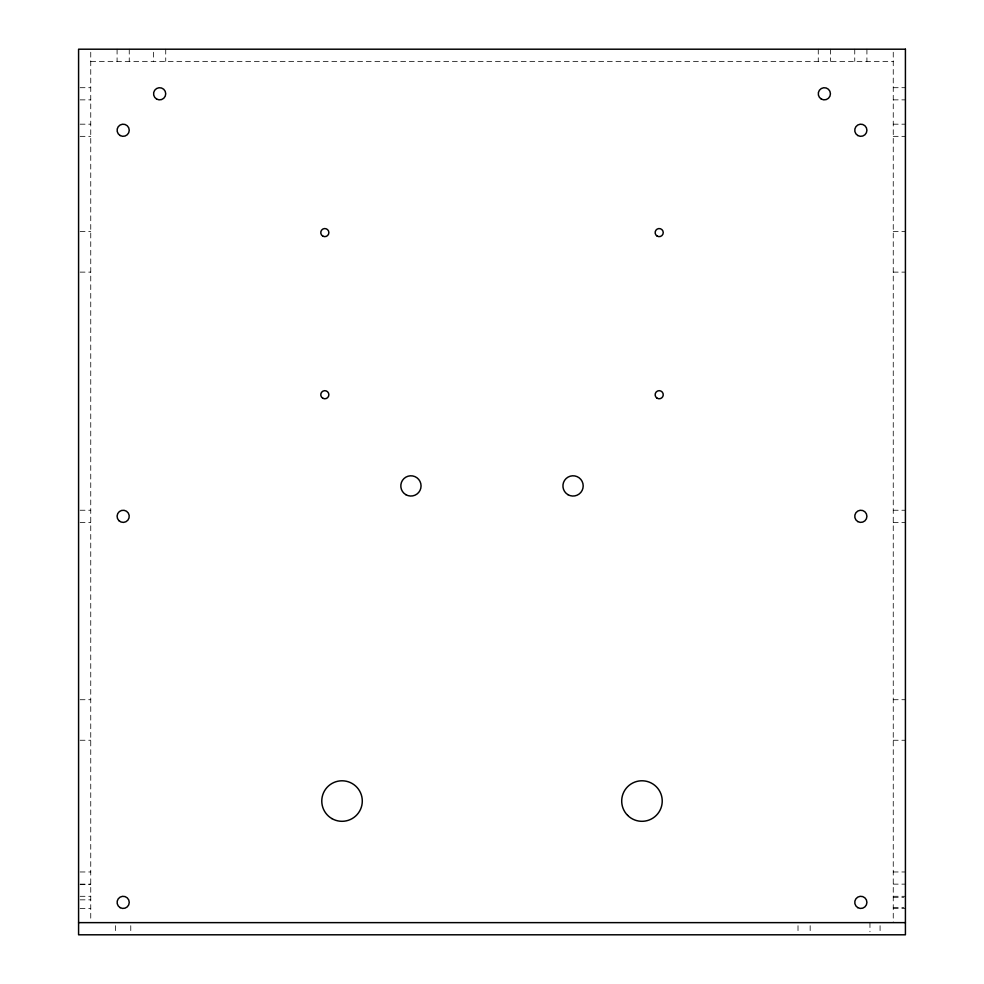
<?xml version="1.0" encoding="UTF-8"?>
<svg xmlns="http://www.w3.org/2000/svg" width="984" height="984" viewBox="0 0 984 984"><rect width="100%" height="100%" fill="white"/><g stroke="black" fill="none" stroke-linecap="round" stroke-linejoin="round"><path stroke-width="0.74" stroke-dasharray="4.92 3.69" d="M90.749 61.365L893.251 61.365M80.11 87.699L90.749 87.699M893.251 87.699L905.415 87.699M80.11 99.864L90.749 99.864M893.251 99.864L905.415 99.864M80.11 124.181L90.749 124.181M893.251 124.181L905.415 124.181M80.11 136.345L90.749 136.345M893.251 136.345L905.415 136.345M80.11 231.584L90.749 231.584M893.251 231.584L905.415 231.584M80.11 272.125L90.749 272.125M893.251 272.125L905.415 272.125M80.11 510.241L90.749 510.241M893.251 510.241L905.415 510.241M80.11 522.393L90.749 522.393M893.251 522.393L905.415 522.393M80.11 699.722L90.749 699.722M893.251 699.722L905.415 699.722M80.11 740.251L90.749 740.251M893.251 740.251L905.415 740.251M80.11 871.972L90.749 871.972M893.251 871.972L905.415 871.972M80.11 884.136L90.749 884.136M893.251 884.136L905.415 884.136M80.11 884.641L90.749 884.641M80.11 896.301L90.749 896.301M893.251 896.301L905.415 896.301M893.251 897.31L903.89 897.31M80.11 899.843L90.749 899.843M893.251 907.445L903.89 907.445M80.11 908.453L90.749 908.453M893.251 908.453L905.415 908.453M893.251 52.238L893.251 922.635M880.077 925.686L880.077 931.762M869.954 922.635L869.954 931.762M866.916 49.2L866.916 61.365M854.752 49.2L854.752 61.365M830.434 49.2L830.434 61.365M818.27 49.2L818.27 61.365M810.164 925.686L810.164 931.762M798.012 925.686L798.012 931.762M165.73 49.2L165.73 61.365M153.565 52.238L153.565 61.365M130.774 925.686L130.774 931.762M129.248 49.2L129.248 61.365M117.084 49.2L117.084 61.365M115.571 925.686L115.571 931.762M90.749 52.238L90.749 921.11"/><path stroke-width="1.48" d="M78.585 922.635L905.415 922.635M905.415 49.2L78.585 49.2L78.585 934.8L905.415 934.8L905.415 49.2M656.832 398.016A4.059 4.059 0 0 0 663.228 395.125A4.059 4.059 0 0 0 657.521 391.029A4.059 4.059 0 0 0 656.832 398.016M567.989 494.694A10.135 10.135 0 0 0 583.192 485.924A10.135 10.135 0 0 0 567.989 477.142A10.135 10.135 0 0 0 567.989 494.694M405.875 494.694A10.135 10.135 0 0 0 421.066 485.924A10.135 10.135 0 0 0 405.875 477.142A10.135 10.135 0 0 0 405.875 494.694M657.164 236.111A4.059 4.059 0 0 0 663.241 232.605A4.059 4.059 0 0 0 657.164 229.088A4.059 4.059 0 0 0 657.164 236.111M322.789 398.237A4.059 4.059 0 0 0 328.865 394.732A4.059 4.059 0 0 0 322.789 391.214A4.059 4.059 0 0 0 322.789 398.237M322.789 236.111A4.059 4.059 0 0 0 328.865 232.605A4.059 4.059 0 0 0 322.789 229.088A4.059 4.059 0 0 0 322.789 236.111M120.134 135.521A6.076 6.076 0 0 0 129.248 130.257A6.076 6.076 0 0 0 120.134 124.993A6.076 6.076 0 0 0 120.134 135.521M118.867 520.622A6.076 6.076 0 0 0 129.039 517.891A6.076 6.076 0 0 0 121.598 510.45A6.076 6.076 0 0 0 118.867 520.622M120.134 907.642A6.076 6.076 0 0 0 129.248 902.377A6.076 6.076 0 0 0 120.134 897.113A6.076 6.076 0 0 0 120.134 907.642M857.79 907.642A6.076 6.076 0 0 0 866.916 902.377A6.076 6.076 0 0 0 857.79 897.113A6.076 6.076 0 0 0 857.79 907.642M857.79 521.582A6.076 6.076 0 0 0 866.916 516.317A6.076 6.076 0 0 0 857.79 511.053A6.076 6.076 0 0 0 857.79 521.582M857.79 135.521A6.076 6.076 0 0 0 866.916 130.257A6.076 6.076 0 0 0 857.79 124.993A6.076 6.076 0 0 0 857.79 135.521M821.308 99.052A6.076 6.076 0 0 0 830.434 93.787A6.076 6.076 0 0 0 821.308 88.523A6.076 6.076 0 0 0 821.308 99.052M156.604 99.052A6.076 6.076 0 0 0 165.73 93.787A6.076 6.076 0 0 0 156.604 88.523A6.076 6.076 0 0 0 156.604 99.052M627.632 815.379A20.27 20.27 0 0 0 661.543 806.29A20.27 20.27 0 0 0 636.722 781.468A20.27 20.27 0 0 0 627.632 815.379M331.903 818.602A20.27 20.27 0 0 0 362.296 801.05A20.27 20.27 0 0 0 331.903 783.498A20.27 20.27 0 0 0 331.903 818.602"/></g></svg>
